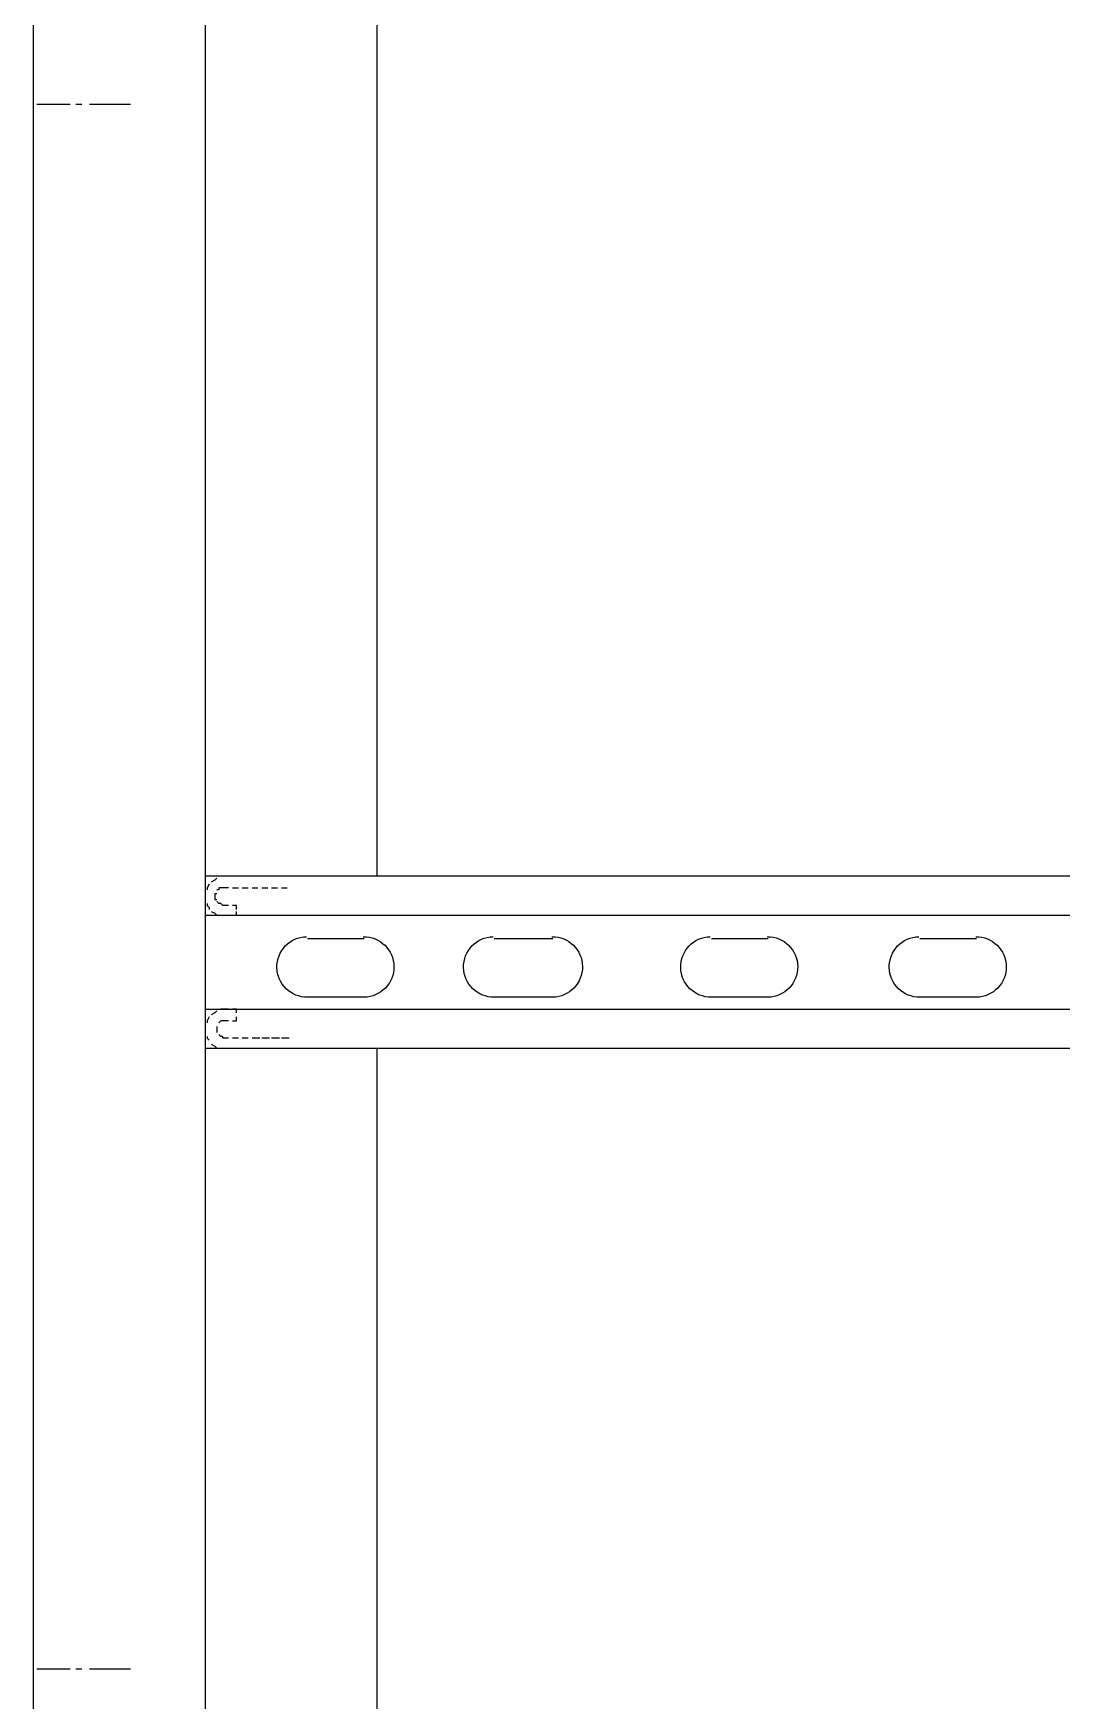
# Model space of a CAD drawing. Header units: feet. Extents: x -159 to 1687, y -48 to 1556.
# Drawn here: x 1222.57 to 1232.26, y 1059.46 to 1075.17 of the extents above; entities that cross this region are included whole.
import ezdxf

# ---------------------------------------------------------------- set-up
doc = ezdxf.new("R2010")
doc.units = ezdxf.units.FT
doc.header["$MEASUREMENT"] = 0
doc.layers.add('PDF8_LP_OBJ-Hidden', color=7, linetype='Continuous')
doc.layers.add('PDF8_LP_OBJ-Misc', color=7, linetype='Continuous')

msp = doc.modelspace()

# ---------------------------------------------------------------- linework, layer by layer
at = {"layer": 'PDF8_LP_OBJ-Hidden', "lineweight": 25}
for points in [[(1224.22753, 1067.15521), (1224.20912, 1067.11839), (1224.20912, 1067.09998)], [(1224.30116, 1067.21044), (1224.28275, 1067.19203), (1224.24593, 1067.17362)], [(1224.43003, 1067.22885), (1224.33798, 1067.22885)], [(1224.52208, 1067.22885), (1224.46685, 1067.22885)], [(1224.61412, 1067.22885), (1224.5589, 1067.22885)], [(1224.70617, 1067.22885), (1224.65094, 1067.22885)], [(1224.79822, 1067.22885), (1224.74299, 1067.22885)], [(1224.89026, 1067.22885), (1224.83504, 1067.22885)], [(1224.19071, 1067.06316), (1224.19071, 1067.00793)], [(1224.30116, 1067.06316), (1224.28275, 1067.06316), (1224.28275, 1067.00793), (1224.30116, 1067.00793)], [(1224.41162, 1067.11839), (1224.31957, 1067.11839), (1224.31957, 1067.09998), (1224.30116, 1067.09998)], [(1224.41162, 1066.95271), (1224.35639, 1066.95271), (1224.33798, 1066.97112), (1224.31957, 1066.97112), (1224.30116, 1066.98952)], [(1224.44844, 1067.11839), (1224.50367, 1067.11839)], [(1224.54049, 1067.11839), (1224.59571, 1067.11839)], [(1224.63253, 1067.11839), (1224.68776, 1067.11839)], [(1224.72458, 1067.11839), (1224.77981, 1067.11839)], [(1224.81663, 1067.11839), (1224.87186, 1067.11839)], [(1224.90867, 1067.11839), (1224.9639, 1067.11839)], [(1224.20912, 1066.97112), (1224.20912, 1066.95271), (1224.22753, 1066.9343), (1224.22753, 1066.91589)], [(1224.24593, 1066.89748), (1224.28275, 1066.87907), (1224.30116, 1066.86066)], [(1224.33798, 1066.86066), (1224.41162, 1066.86066)], [(1224.48526, 1066.91589), (1224.48526, 1066.95271), (1224.44844, 1066.95271)], [(1224.44844, 1066.86066), (1224.48526, 1066.86066), (1224.48526, 1066.89748)], [(1224.22753, 1065.90337), (1224.20912, 1065.86655), (1224.20912, 1065.84814)], [(1224.30116, 1065.9586), (1224.28275, 1065.94019), (1224.24593, 1065.92178)], [(1224.41162, 1065.97701), (1224.33798, 1065.97701)], [(1224.48526, 1065.94019), (1224.48526, 1065.97701), (1224.44844, 1065.97701)], [(1224.44844, 1065.86655), (1224.48526, 1065.86655), (1224.48526, 1065.90337)], [(1224.19071, 1065.81132), (1224.19071, 1065.75609)], [(1224.30116, 1065.81132), (1224.30116, 1065.75609)], [(1224.41162, 1065.86655), (1224.33798, 1065.86655), (1224.31957, 1065.84814)], [(1224.41162, 1065.70086), (1224.35639, 1065.70086), (1224.35639, 1065.71927), (1224.33798, 1065.71927), (1224.31957, 1065.73768)], [(1224.20912, 1065.71927), (1224.20912, 1065.70086), (1224.22753, 1065.68246)], [(1224.24593, 1065.64564), (1224.28275, 1065.62723), (1224.30116, 1065.60882)], [(1224.33798, 1065.60882), (1224.43003, 1065.60882)], [(1224.50367, 1065.70086), (1224.44844, 1065.70086)], [(1224.46685, 1065.60882), (1224.52208, 1065.60882)], [(1224.59571, 1065.70086), (1224.54049, 1065.70086)], [(1224.5589, 1065.60882), (1224.61412, 1065.60882)], [(1224.70617, 1065.70086), (1224.63253, 1065.70086)], [(1224.65094, 1065.60882), (1224.70617, 1065.60882)], [(1224.79822, 1065.70086), (1224.72458, 1065.70086)], [(1224.74299, 1065.60882), (1224.79822, 1065.60882)], [(1224.89026, 1065.70086), (1224.81663, 1065.70086)], [(1224.83504, 1065.60882), (1224.89026, 1065.60882)], [(1224.98231, 1065.70086), (1224.90867, 1065.70086)]]:
    msp.add_lwpolyline(points, dxfattribs=at)
at = {"layer": 'PDF8_LP_OBJ-Misc', "lineweight": 25}
msp.add_line((1249.35639, 1067.22885), (1224.19071, 1067.22885), dxfattribs=at)
for points in [[(1224.19071, 1087.22148), (1224.19071, 1034.01824), (1222.57068, 1034.01824), (1222.57068, 1087.22148), (1275.79233, 1087.22148)], [(1225.81074, 1067.22885), (1225.81074, 1087.22148)], [(1222.91692, 1074.50057), (1222.60396, 1074.50057)], [(1223.02738, 1074.50057), (1222.97215, 1074.50057)], [(1223.48761, 1074.50057), (1223.10101, 1074.50057)], [(1224.19071, 1066.86066), (1249.35639, 1066.86066)], [(1225.1557, 1066.64048), (1225.68957, 1066.64048)], [(1226.9153, 1066.64048), (1227.46758, 1066.64048)], [(1228.9628, 1066.64048), (1229.49667, 1066.64048)], [(1230.92856, 1066.64048), (1231.46243, 1066.64048)], [(1224.19071, 1065.97701), (1249.35639, 1065.97701)], [(1224.19071, 1065.60882), (1249.35639, 1065.60882)], [(1225.81074, 1047.23621), (1225.81074, 1065.60882)], [(1222.91692, 1059.75462), (1222.60396, 1059.75462)], [(1223.02738, 1059.75462), (1222.97215, 1059.75462)], [(1223.48761, 1059.75462), (1223.10101, 1059.75462)]]:
    msp.add_lwpolyline(points, dxfattribs=at)
for points in [[(1225.68141, 1066.65889, -0.99636306), (1225.68957, 1066.0882), (1225.1557, 1066.0882, -0.99636306), (1225.14545, 1066.65889)], [(1227.45942, 1066.65889, -0.99636306), (1227.46758, 1066.0882), (1226.9153, 1066.0882, -0.99636306), (1226.90506, 1066.65889)], [(1229.48851, 1066.65889, -0.99636306), (1229.49667, 1066.0882), (1228.9628, 1066.0882, -0.99636306), (1228.95256, 1066.65889)], [(1231.45426, 1066.65889, -0.99636306), (1231.46243, 1066.0882), (1230.92856, 1066.0882, -0.99636306), (1230.91831, 1066.65889)]]:
    msp.add_lwpolyline(points, format="xyb", dxfattribs=at)

doc.saveas('drawing.dxf')
